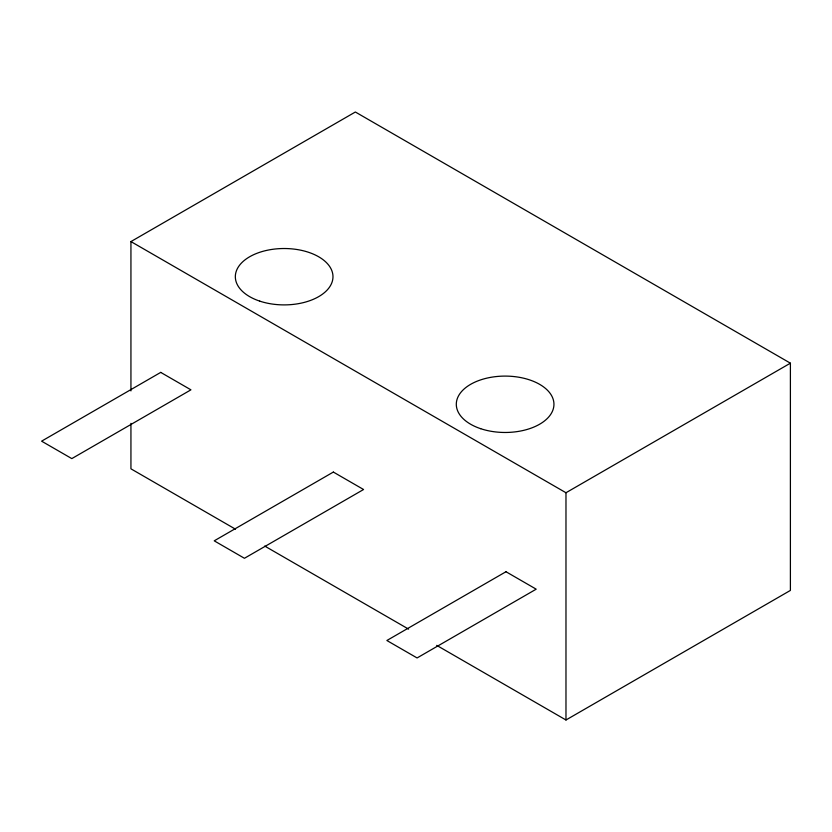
<?xml version="1.0" encoding="UTF-8"?>
<svg xmlns="http://www.w3.org/2000/svg" width="832" height="832" viewBox="0 0 832 832"><rect width="100%" height="100%" fill="white"/><g stroke="black" fill="none" stroke-linecap="round" stroke-linejoin="round"><path stroke-width="1.25" d="M130.936 390.915L130.936 241.582L355.358 112.008L790.4 363.178L790.4 590.418L565.978 719.992L436.696 645.362M130.936 241.582L565.978 492.742L790.4 363.178M235.487 529.183L130.936 468.822L130.936 423.374M264.711 546.062L408.595 629.127M565.978 492.742L565.978 719.992M160.722 372.393L41.6 441.168L71.812 458.609L190.934 389.834L160.722 372.393M333.351 472.066L214.23 540.831L244.442 558.282L363.563 489.507L333.351 472.066M505.981 571.73L386.87 640.505L417.082 657.946L536.193 589.17L505.981 571.73M480.709 428.698A48.828 28.194 0 0 0 553.946 404.29A48.828 28.194 0 0 0 480.709 379.87A48.828 28.194 0 0 0 480.709 428.698M259.74 301.122A48.828 28.194 0 0 0 332.977 276.713A48.828 28.194 0 0 0 259.74 252.294A48.828 28.194 0 0 0 259.74 301.122"/></g></svg>
